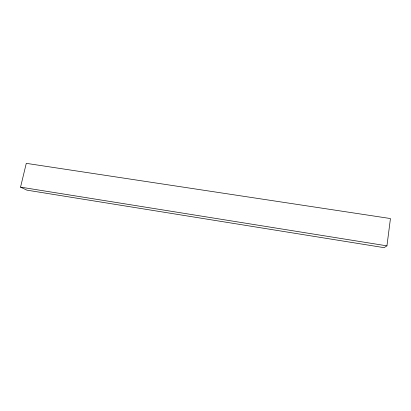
<?xml version="1.0" encoding="UTF-8"?>
<svg xmlns="http://www.w3.org/2000/svg" width="411" height="411" viewBox="0 0 411 411"><rect width="100%" height="100%" fill="white"/><g stroke="black" fill="none" stroke-linecap="round" stroke-linejoin="round"><path stroke-width="0.62" d="M386.946 245.85L390.45 218.544L26.278 163.347L20.55 187.128L26.859 190.144L384.095 247.653L386.946 245.85L20.55 187.128"/></g></svg>
